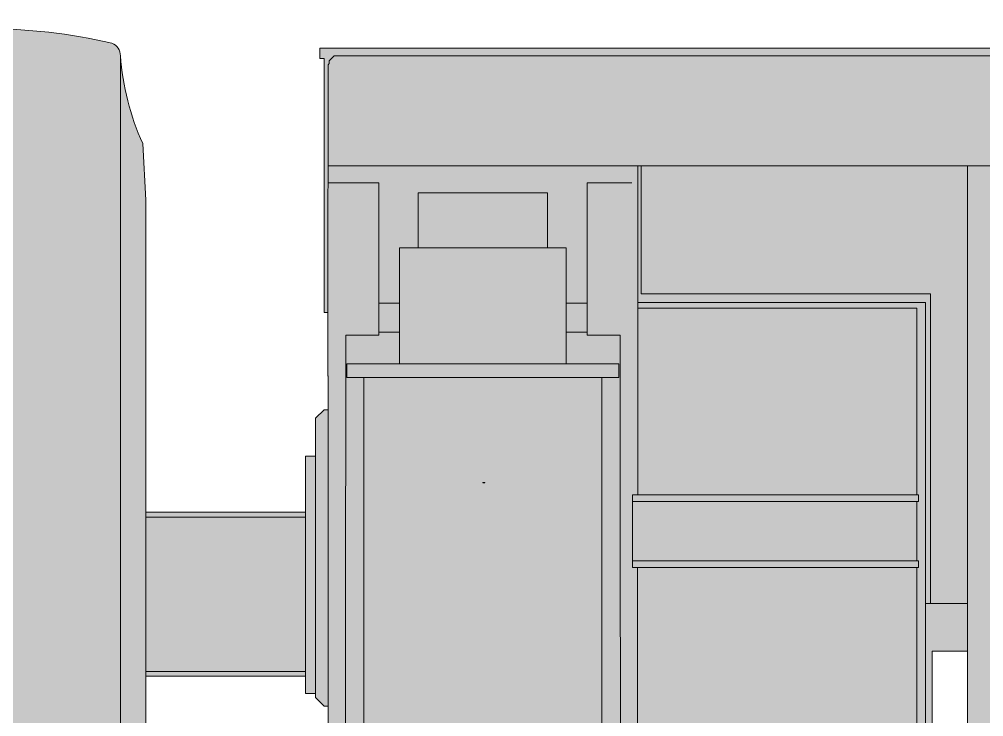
# Model space of a CAD drawing. Header units: millimetres. Extents: x -5368 to 16281, y -22441 to 15493.
# Drawn here: x -4219 to -3081, y 1219 to 2043 of the extents above; entities that cross this region are included whole.
import ezdxf
from ezdxf.enums import TextEntityAlignment as Align

# ---------------------------------------------------------------- set-up
doc = ezdxf.new("R2010")
doc.units = ezdxf.units.MM
doc.set_wipeout_variables(frame=1)
doc.layers.add('Техника. Кран GROVE GMK 5220', color=250, linetype='Continuous', lineweight=20)
doc.layers.add('Техника. Кран GROVE GMK 5220 Штрих', color=7, linetype='Continuous', true_color=0xe8e8e8)
doc.styles.add('arial', font='arial.ttf')

# ---------------------------------------------------------------- blocks, each defined once
blk = doc.blocks.new('GMK 5220-20250309.081547')
at = {"color": 0, "linetype": 'ByBlock', "lineweight": -2, "transparency": 16777216}
blk.add_lwpolyline([(-4565.001899227203, -200.5016025695522), (-35.41129775596892, -200.5008757125815), (86.9195635260603, -89.33162617230118, 0.4349877229114393), (84.60315346377865, 91.49069402250825, 2.220446049250313e-16), (-35.41139026052588, 200.5010176241713), (-2517.000848705249, 200.501346494455)], format="xyb", dxfattribs=at)
blk = doc.blocks.new('GMK 5220-20250305.205942')
at = {"color": 0, "linetype": 'ByBlock', "lineweight": -2, "transparency": 16777216}
blk.add_wipeout([(190.00000000000006, -477.32984000000033), (186.53663597799107, -544.240144664634), (186.53663597799107, -544.2401446646338), (176.54237595290692, -569.2168208915791), (168.77325958785877, -594.9726050904922), (163.28895484622353, -621.3096890273199), (160.1315819999981, -648.0258000000003), (160.13158199999822, -648.0258000000003), (160.13158199999822, -648.0258000000003), (159.3690668161807, -652.6977033451493), (157.32109408735454, -656.9654800466593), (154.15361015435906, -660.4833140117835), (150.12327486473453, -662.9661566820254), (150.12327486473424, -662.9661566820256), (75.5426660554221, -675.7278415234792), (-0.001207959975090489, -679.9999497976272), (-75.54509139455729, -675.7280080865913), (-150.12572834132118, -662.9664876844125), (-150.1257283413214, -662.9664876844125), (-150.1257283413214, -662.9664876844125), (-154.1550060775195, -660.4827971249354), (-157.3215790805657, -656.964756009906), (-159.36903509151898, -652.6972366187529), (-160.13158199999805, -648.0257999999999), (-160.13158199999805, -648.0257999999999), (-160.13158199999805, -648.0257999999999), (-163.28895484622353, -621.3096890273198), (-168.77325958785877, -594.972605090492), (-176.54237595290692, -569.2168208915787), (-186.53663597799107, -544.2401446646335), (-186.53663597799095, -544.2401446646335), (-190, -477.3298399999999), (-190, 0), (-190, 477.3298399999999), (-186.53663597799095, 544.2401446646336), (-186.53663597799095, 544.2401446646336), (-176.54237595290692, 569.2168208915789), (-168.77325958785877, 594.9726050904919), (-163.28895484622353, 621.3096890273198), (-160.13158199999805, 648.0257999999999), (-160.13158199999805, 648.0257999999999), (-160.13158199999805, 648.0257999999999), (-159.36903509151898, 652.6972366187531), (-157.3215790805657, 656.9647560099061), (-154.15500607751937, 660.4827971249356), (-150.1257283413214, 662.9664876844126), (-150.1257283413214, 662.9664876844126), (-150.1257283413214, 662.9664876844126), (-75.54509139455729, 675.7280080865912), (-0.0012079599747494285, 679.9999497976269), (75.54266605542256, 675.7278415234787), (150.12327486473475, 662.9661566820246), (150.12327486473453, 662.9661566820246), (150.12327486473453, 662.9661566820246), (154.15361015435906, 660.4833140117828), (157.32109408735454, 656.9654800466585), (159.3690668161807, 652.6977033451485), (160.13158199999822, 648.0257999999994), (160.13158199999822, 648.0257999999994), (163.28895484622353, 621.3096890273196), (168.77325958785877, 594.9726050904915), (176.54237595290692, 569.2168208915784), (186.5366359779909, 544.2401446646334), (186.53663597799107, 544.2401446646334), (190.00000000000006, 477.32983999999965), (190.00000000000006, 0)], dxfattribs=at)
at = {"layer": 'Техника. Кран GROVE GMK 5220 Штрих', "transparency": 16777216}
h = blk.add_hatch(color=256, dxfattribs=at)
h.dxf.hatch_style = 1
h.set_gradient(color1=(91, 91, 91), color2=(173, 173, 173), rotation=90.00000000000003, tint=1, name='CYLINDER')
edge = h.paths.add_edge_path()
edge.add_line((190, 0), (190, -477.3298400000003))
edge.add_line((190, -477.3298400000003), (186.536635977991, -544.240144664634))
edge.add_arc((466.2690407390546, -670.6612167212523), 306.973135198102, 155.6800887797382, 175.7713172665734)
edge.add_arc((143.5050111043861, -647.7103059673016), 16.62956392186762, 293.45207144925394, 358.91292632928736, ccw=False)
edge.add_arc((-0.001946664837440331, -9.92804943639635), 670.071900361638, 257.053490253622, 282.9466360751224, ccw=False)
edge.add_arc((-143.5010009652884, -647.709045361189), 16.6335972974356, 181.0911530862443, 246.5296851980777, ccw=False)
edge.add_arc((-466.2690407390546, -670.6612167212519), 306.9731351981019, 4.228682733426576, 24.31991122026179)
edge.add_line((-186.536635977991, -544.2401446646336), (-190, -477.3298399999999))
edge.add_line((-190, -477.3298399999999), (-190, 0))
edge.add_line((-190, 0), (-190, 477.3298399999999))
edge.add_line((-190, 477.3298399999999), (-186.536635977991, 544.2401446646336))
edge.add_arc((-466.2690407390546, 670.6612167212519), 306.973135198102, 335.6800887797382, 355.7713172665734)
edge.add_arc((-143.5010009652884, 647.709045361189), 16.63359729743558, 113.47031480192231, 178.9088469137557, ccw=False)
edge.add_arc((-0.001946664839418472, 9.928049436395895), 670.071900361638, 77.05336392487737, 102.94650974637779, ccw=False)
edge.add_arc((143.5050111043861, 647.7103059673007), 16.62956392186763, 1.087073670712698, 66.54792855074612, ccw=False)
edge.add_arc((466.2690407390546, 670.6612167212514), 306.9731351981019, 184.2286827334266, 204.3199112202618)
edge.add_line((186.536635977991, 544.2401446646331), (190, 477.3298399999994))
edge.add_line((190, 477.3298399999994), (190, 0))
at = {"color": 0, "linetype": 'ByBlock', "lineweight": -2, "transparency": 16777216}
blk.add_lwpolyline([(190, 0), (190, -477.3298400000003), (186.536635977991, -544.240144664634, 0.087889783735491), (160.1315819999982, -648.0258000000003, -0.2936563967883548), (150.1232748647344, -662.9661566820255, -0.113463341643257), (-150.1257283413215, -662.9664876844126, -0.2935505990388543), (-160.1315819999982, -648.0257999999999, 0.087889783735491), (-186.536635977991, -544.2401446646336), (-190, -477.3298399999999), (-190, 0), (-190, 477.3298399999999), (-186.536635977991, 544.2401446646336, 0.087889783735491), (-160.1315819999982, 648.0257999999999, -0.2935505990388543), (-150.1257283413215, 662.9664876844126, -0.113463341643257), (150.1232748647344, 662.9661566820246, -0.2936563967883548), (160.1315819999982, 648.0257999999994, 0.087889783735491), (186.536635977991, 544.2401446646331), (190, 477.3298399999994)], format="xyb", close=True, dxfattribs=at)
at = {"color": 0, "linetype": 'ByBlock', "lineweight": 5, "transparency": 16777216}
blk.add_lwpolyline([(-160.1315819999982, -648.0257999999999), (-160.1315819999982, 648.0257999999999)], dxfattribs=at)
blk = doc.blocks.new('GMK 5220-20250306.21014501')
at = {"color": 0, "linetype": 'ByBlock', "lineweight": -2, "transparency": 16777216}
blk.add_wipeout([(-4217.591699999999, 1744.0000000000036), (-4217.591699999999, 1750), (-1587.1079, 1750), (-1587.1079, 1764.9462999999996), (-1242.9534399999948, 1764.9462999999996), (-1233.036799999995, 1779.9999500000013), (1233.0368000000021, 1780.0000499999987), (1241.3289000000004, 1750), (1266.4083000000028, 1750), (1266.4083000000028, 1747.0000000000036), (1271.4083000000028, 1746.9487999999983), (1271.4083000000028, 1750), (3000.479750009119, 1750), (3003.382800000004, 1758.9462999999996), (3864.379200000004, 1758.9462999999996), (3864.379200000004, 1746.9463000000032), (3859.3782000000047, 1746.9459000000024), (3859.379200000004, 1446.9463000000032), (3854.879200000002, 1446.9463000000032), (3854.879200000002, 1371.9462999999996), (3854.379200000003, 1371.4462999999996), (3854.3796000000048, 1331.9464999999982), (3859.379200000004, 1331.9462999999996), (3869.379200000004, 1321.9463000000032), (3869.3807000000024, 1276.9468000000015), (3881.381500000004, 1276.9468000000015), (3881.381500000004, 1210.7962899999984), (4178.382100000003, 1210.7962899999984), (4178.382100000003, 1251.9468000000015), (4189.3806, 1251.9468000000015), (4189.3806, 951.9468000000015), (4178.382100000003, 951.9468000000015), (4178.382100000003, 1017.0957300000009), (3881.381500000004, 1017.0957300000009), (3881.381500000004, 996.9468000000015), (3869.3807000000024, 996.9468000000015), (3869.379200000004, 991.9463000000032), (3859.379200000004, 981.9463000000032), (3854.3796000000048, 981.9459999999999), (3854.379200000003, 846.9463000000032), (3974.379200000004, 846.9463000000032), (3974.379200000004, 841.9463000000032), (4010.0000000000045, 841.9463000000032), (4010.0000000000045, 721.9463000000032), (4010.0000000000045, 721.9463000000032), (4007.095585975342, 710.4657970290464), (4000.5924034356003, 700.7330965644032), (3990.859702970957, 694.2299140246614), (3979.379200000004, 691.9462999999996), (3913.6096000000007, 691.9459999999999), (3904.379200000003, 683.9462999999996), (3891.379200000004, 683.9462999999996), (3891.379200000004, 683.9462999999996), (3887.0018665119496, 684.599211159024), (3883.0056011803754, 686.5011062262747), (3879.7382984212454, 689.4864159467907), (3877.48439289814, 693.2952545283151), (3877.48439289814, 693.2952545283151), (3868.9856850274055, 697.5031897867339), (3862.2250677132115, 704.1536640662198), (3857.8781125768573, 712.5821120641413), (3856.379200000003, 721.9463000000032), (3856.379200000003, 721.9463000000032), (3856.379200000003, 768.2285000000011), (3855.3793983814294, 770.7006984713407), (3855.379200000004, 591.9462999999996), (3795.379200000004, 591.9462999999996), (3795.379200000004, 611.9463000000032), (3549.379060476769, 611.9445837159474), (3549.379200000005, 591.9462999999996), (3449.879200000005, 591.9462999999996), (3449.879200000005, 611.9463000000032), (3203.379200000005, 611.9463000000032), (3203.379200000005, 591.9462999999996), (3143.379200000003, 591.9462999999996), (3143.379200000003, 783.8269), (3141.379200000005, 787.3342000000011), (3141.379200000005, 1046.7747000000018), (3099.653500000003, 1046.7747000000018), (3099.653500000003, 556.0001000000011), (3049.653500000004, 556.0001000000011), (3049.653500000004, 560.0001000000011), (2629.2077000000036, 560.0001000000011), (2629.2077000000036, 556.0001000000011), (2579.2077000000027, 556.0001000000011), (2579.2077000000027, 910.3830000000016), (2540.6514794342884, 1054.2767000000022), (977.5743293103737, 1054.2767000000022), (755.1514100000022, 401.710414648951), (595.1514100000013, 401.710414648951), (372.72849068963114, 1054.2767000000022), (-908.743599999998, 1054.2767000000022), (-974.6283799999985, 808.3914000000004), (-974.6132599999987, 547.5790000000015), (-1324.6283999999987, 547.5790000000015), (-1324.6283999999987, 808.3915000000015), (-1390.5131000000008, 1054.2767000000022), (-2672.425090689628, 1054.2767000000022), (-2894.8480099999992, 401.710414648951), (-3054.8480099999992, 401.710414648951), (-3277.2709293103703, 1054.2767000000022), (-4409.536747277851, 1054.2767000000022), (-4523.3287, 510.0551000000014), (-4715.620499999999, 510.0551000000014), (-4715.620499999999, 465.9467000000004), (-4712.620499999999, 441.95500000000175), (-4712.620499999999, 315.9467000000004), (-4772.620499999999, 315.9467000000004), (-4772.620499999999, 331.9467000000004), (-5328.620499999999, 331.9467000000004), (-5328.620499999999, 315.9467000000004), (-5388.620499999999, 315.9467000000004), (-5388.620499999999, 441.95500000000175), (-5385.620499999999, 465.9467000000004), (-5385.620500000003, 518.262200000001), (-5424.685, 518.262200000001), (-5821.9625, 1019.0295000000042), (-5821.9625, 1019.0295000000042), (-5836.843021288586, 995.3473073275309), (-5850.765622706043, 971.0895800356593), (-5863.708077768131, 946.2950439326814), (-5875.649724727466, 921.0032818055661), (-5875.649724727466, 921.0032818055697), (-5875.649724727466, 921.0032818055697), (-5876.028809336616, 920.0215732586985), (-5876.3026219273925, 919.0054613175125), (-5876.4681298505, 917.966200070623), (-5876.523500000001, 916.9153000000006), (-5876.523500000001, 916.9153000000006), (-5876.523500000001, 904.0446000000011), (-5878.523500000001, 904.0446000000011), (-5878.523500000001, 551.9343000000008), (-5928.523500000002, 551.9343000000008), (-5928.523599999999, 906.6022000000012), (-5966.196200000002, 1054.2767000000022), (-7274.859783985789, 1054.2767000000022), (-7615.502200000003, 497.21819999999934), (-7783.9955, 498.5069000000003), (-7785.8456, 492.0974000000024), (-7841.7191, 492.0974000000024), (-7841.7191, 891.0973999999987), (-7850.628800000001, 891.0973999999987), (-7850.628800000001, 513.0973999999987), (-7846.811800000001, 513.0973999999987), (-7846.811800000001, 507.09739999999874), (-7847.559100000001, 507.09660000000076), (-7847.559100000001, 503.60039999999935), (-8439.559100000002, 503.60039999999935), (-8944.559100000002, 611.6003999999994), (-8944.559100000002, 611.6003999999994), (-8997.431430635132, 631.3742340498793), (-9051.371141094838, 648.0174156971989), (-9106.193038217982, 661.4728033037427), (-9161.708900000001, 671.6942000000017), (-9161.708900000001, 651.2803000000022), (-9161.708900000001, 651.2803000000022), (-9162.470104674889, 647.4534656763499), (-9164.637832188135, 644.2092321881355), (-9167.882065676351, 642.0415046748858), (-9171.7089, 641.2802999999985), (-9171.7089, 641.2803000000022), (-9175.208900000001, 641.2801), (-9175.208900000001, 239.78029999999853), (-9178.208900000001, 239.78029999999853), (-9178.208900000001, 641.2801), (-9181.708900000001, 641.2803000000022), (-9181.708900000001, 641.2803000000022), (-9185.53573432365, 642.0415046748858), (-9188.779967811868, 644.2092321881355), (-9190.947695325114, 647.4534656763499), (-9191.708900000001, 651.2803000000022), (-9191.708900000001, 651.2803000000022), (-9191.707900000001, 674.2213000000011), (-9236.001900000003, 677.3186999999998), (-9236.001900000003, 677.3186999999998), (-9238.721314987375, 678.001403165541), (-9241.038143846705, 679.5805185895551), (-9242.667802571395, 681.8620781278587), (-9243.410114610906, 684.5658300250907), (-9243.410114610906, 684.5658300250907), (-9245.45305918128, 711.8064527565657), (-9245.45305918128, 711.8064527565657), (-9247.633506675164, 712.453023800881), (-9249.419287611927, 713.8613532491327), (-9250.556283889902, 715.8310346580947), (-9250.882700000002, 718.0817807370659), (-9250.882700000002, 718.0817807370659), (-9250.882700000002, 718.0817807370659), (-9251.034736249847, 719.2473586624765), (-9251.615301075692, 720.2694307756174), (-9252.538579713793, 720.9969219974955), (-9253.668100000003, 721.3222999999998), (-9261.030200000001, 721.9664000000012), (-9261.030200000001, 721.9664000000012), (-9263.089737547667, 722.5277555561333), (-9264.822382786737, 723.7746538864667), (-9266.00880765853, 725.5492555302844), (-9266.49882777561, 727.6269213492997), (-9266.49882777561, 727.6269213492997), (-9267.053265088784, 739.8525958592036), (-9294.620800000004, 743.9370000000017), (-9330.000011344637, 743.9370000000017), (-9330.000011344637, 743.9370000000017), (-9331.913748383753, 744.317739577793), (-9333.536032885106, 745.4019651436429), (-9334.61980055086, 747.0245555810761), (-9335, 748.9383999999991), (-9335, 748.9383999999991), (-9335, 763.9357999999993), (-9335, 763.9357999999993), (-9334.619742067285, 765.8495856343252), (-9333.535958165634, 767.4721095953319), (-9331.913694328265, 768.5562828248039), (-9330, 768.9370000000017), (-9330, 768.9370000000017), (-9283.2627, 768.9370000000017), (-9303.143000000004, 782.1730000000025), (-9303.143000000004, 782.1730000000025), (-9310.453089746676, 788.8603426775335), (-9315.463055861099, 797.4077518594677), (-9317.72627856431, 807.053257921194), (-9317.041000000001, 816.9370000000017), (-9317.041000000001, 816.9370000000017), (-9330, 816.9370000000017), (-9330, 816.9370000000017), (-9331.91332477416, 817.3175640727386), (-9333.535392484093, 818.4013246778813), (-9334.619282856376, 820.0233056783072), (-9334.999999999998, 821.9366000000009), (-9334.999999999998, 821.9366000000009), (-9334.999999999998, 836.9373999999989), (-9334.999999999998, 836.9373999999989), (-9334.619282856376, 838.8506943216926), (-9333.535392484093, 840.4726753221184), (-9331.91332477416, 841.5564359272612), (-9330, 841.9370000000017), (-9330, 841.9370000000017), (-9294.620800000004, 841.9370000000017), (-9294.620800000004, 841.9370000000017), (-9292.15436401002, 842.4911321190448), (-9289.659943722669, 842.9012983391403), (-9287.145935090915, 843.1661180844749), (-9284.620800000004, 843.2847000000002), (-9284.620800000004, 843.2847000000002), (-9245.320900000002, 843.2847000000002), (-9243.256528086324, 869.2087353526367), (-9243.256528086324, 869.2087353526367), (-9242.048677549286, 873.4490346949133), (-9239.390920540147, 876.9668989777238), (-9235.642036563182, 879.2874399403408), (-9231.308100000002, 880.0973999999987), (-9231.308100000002, 880.0973999999987), (-9050.532900000002, 880.0973999999987), (-9050.532900000002, 934.9463000000032), (-7990.532900000001, 934.9463000000032), (-7940.203500000002, 934.9463000000032), (-7940.203500000002, 934.9463000000032), (-7927.863049564542, 937.005894550919), (-7916.8602917005155, 942.961393358728), (-7908.387910324588, 952.1672284911365), (-7903.3643, 963.6255000000019), (-7903.3643, 963.6255000000019), (-7700.6216, 1764.9529000000002), (-7653.374725933218, 1764.9529000000002), (-7651.164200000002, 1751.454700000002), (-7650.277100000003, 1747.4020000000019), (-7446.484000000003, 1747.4020000000019), (-7447.366181036168, 1743.992388326158), (-5186.091699999999, 1744.0000000000036)], dxfattribs=at)
at = {"layer": 'Техника. Кран GROVE GMK 5220 Штрих', "true_color": 0xadadad, "transparency": 16777216}
h = blk.add_hatch(color=253, dxfattribs=at)
h.dxf.hatch_style = 1
edge = h.paths.add_edge_path()
edge.add_line((-5186.091700000001, 1744), (-4217.591700000001, 1744))
edge.add_line((-4217.591700000001, 1744), (-4217.591700000001, 1750))
edge.add_line((-4217.591700000001, 1750), (-1587.107900000003, 1750))
edge.add_line((-1587.107900000003, 1750), (-1587.107900000003, 1764.9463))
edge.add_line((-1587.107900000003, 1764.9463), (-1242.953439999997, 1764.9463))
edge.add_line((-1242.953439999997, 1764.9463), (-1233.036799999998, 1779.99995))
edge.add_line((-1233.036799999998, 1779.99995), (1233.036799999998, 1780.00005))
edge.add_line((1233.036799999998, 1780.00005), (1241.328899999997, 1750))
edge.add_line((1241.328899999997, 1750), (1266.408299999999, 1750))
edge.add_line((1266.408299999999, 1750), (1266.408299999999, 1747))
edge.add_line((1266.408299999999, 1747), (1271.408299999999, 1746.9488))
edge.add_line((1271.408299999999, 1746.9488), (1271.408299999999, 1750))
edge.add_line((1271.408299999999, 1750), (3000.479750009115, 1750))
edge.add_line((3000.479750009115, 1750), (3003.382799999999, 1758.9463))
edge.add_line((3003.382799999999, 1758.9463), (3864.379199999999, 1758.9463))
edge.add_line((3864.379199999999, 1758.9463), (3864.379199999999, 1746.9463))
edge.add_line((3864.379199999999, 1746.9463), (3859.378199999999, 1746.9459))
edge.add_line((3859.378199999999, 1746.9459), (3859.379199999999, 1446.9463))
edge.add_line((3859.379199999999, 1446.9463), (3854.879199999999, 1446.9463))
edge.add_line((3854.879199999999, 1446.9463), (3854.879199999999, 1371.9463))
edge.add_line((3854.879199999999, 1371.9463), (3854.379199999999, 1371.4463))
edge.add_line((3854.379199999999, 1371.4463), (3854.3796, 1331.9465))
edge.add_line((3854.3796, 1331.9465), (3859.379199999999, 1331.9463))
edge.add_line((3859.379199999999, 1331.9463), (3869.379199999999, 1321.9463))
edge.add_line((3869.379199999999, 1321.9463), (3869.380699999998, 1276.9468))
edge.add_line((3869.380699999998, 1276.9468), (3881.3815, 1276.9468))
edge.add_line((3881.3815, 1276.9468), (3881.3815, 1210.79629))
edge.add_line((3881.3815, 1210.79629), (4178.382099999999, 1210.79629))
edge.add_line((4178.382099999999, 1210.79629), (4178.382099999999, 1251.9468))
edge.add_line((4178.382099999999, 1251.9468), (4189.380599999997, 1251.9468))
edge.add_line((4189.380599999997, 1251.9468), (4189.380599999997, 951.9468000000002))
edge.add_line((4189.380599999997, 951.9468000000002), (4178.382099999999, 951.9468000000002))
edge.add_line((4178.382099999999, 951.9468000000002), (4178.382099999999, 1017.09573))
edge.add_line((4178.382099999999, 1017.09573), (3881.3815, 1017.09573))
edge.add_line((3881.3815, 1017.09573), (3881.3815, 996.9468000000002))
edge.add_line((3881.3815, 996.9468000000002), (3869.380699999998, 996.9468000000002))
edge.add_line((3869.380699999998, 996.9468000000002), (3869.379199999999, 991.9463000000001))
edge.add_line((3869.379199999999, 991.9463000000001), (3859.379199999999, 981.9463000000001))
edge.add_line((3859.379199999999, 981.9463000000001), (3854.3796, 981.9460000000004))
edge.add_line((3854.3796, 981.9460000000004), (3854.379199999999, 846.9463000000001))
edge.add_line((3854.379199999999, 846.9463000000001), (3974.379199999999, 846.9463000000001))
edge.add_line((3974.379199999999, 846.9463000000001), (3974.379199999999, 841.9463000000001))
edge.add_line((3974.379199999999, 841.9463000000001), (4010, 841.9463000000001))
edge.add_line((4010, 841.9463000000001), (4010, 721.9463000000001))
edge.add_arc((3978.9291001754, 723.0329371009709), 31.08989540187558, 270.8295210043358, 357.99702115303046, ccw=False)
edge.add_line((3979.379199999999, 691.9463000000001), (3913.609599999996, 691.9460000000004))
edge.add_line((3913.609599999996, 691.9460000000004), (3904.379199999999, 683.9463000000001))
edge.add_line((3904.379199999999, 683.9463000000001), (3891.379199999999, 683.9463000000001))
edge.add_arc((3891.379198808207, 698.9462971227596), 14.99999712275956, 202.1316641117133, 270.00000455231384, ccw=False)
edge.add_arc((3886.379200000003, 721.9463000000023), 30.00000000000392, 180.0000000000043, 252.7528800000283, ccw=False)
edge.add_line((3856.379199999999, 721.9463000000001), (3856.379199999999, 768.2285000000002))
edge.add_line((3856.379199999999, 768.2285000000002), (3855.379398381425, 770.7006984713389))
edge.add_line((3855.379398381425, 770.7006984713389), (3855.379199999999, 591.9463000000001))
edge.add_line((3855.379199999999, 591.9463000000001), (3795.379199999999, 591.9463000000001))
edge.add_line((3795.379199999999, 591.9463000000001), (3795.379199999999, 611.9463000000001))
edge.add_line((3795.379199999999, 611.9463000000001), (3549.379060476764, 611.9445837159465))
edge.add_line((3549.379060476764, 611.9445837159465), (3549.379199999999, 591.9463000000001))
edge.add_line((3549.379199999999, 591.9463000000001), (3449.879199999999, 591.9463000000001))
edge.add_line((3449.879199999999, 591.9463000000001), (3449.879199999999, 611.9463000000001))
edge.add_line((3449.879199999999, 611.9463000000001), (3203.379199999999, 611.9463000000001))
edge.add_line((3203.379199999999, 611.9463000000001), (3203.379199999999, 591.9463000000001))
edge.add_line((3203.379199999999, 591.9463000000001), (3143.379199999999, 591.9463000000001))
edge.add_line((3143.379199999999, 591.9463000000001), (3143.379199999999, 783.8269))
edge.add_line((3143.379199999999, 783.8269), (3141.379199999999, 787.3342000000002))
edge.add_line((3141.379199999999, 787.3342000000002), (3141.379199999999, 1046.7747))
edge.add_line((3141.379199999999, 1046.7747), (3099.6535, 1046.7747))
edge.add_line((3099.6535, 1046.7747), (3099.6535, 556.0001000000002))
edge.add_line((3099.6535, 556.0001000000002), (3049.6535, 556.0001000000002))
edge.add_line((3049.6535, 556.0001000000002), (3049.6535, 560.0001000000002))
edge.add_line((3049.6535, 560.0001000000002), (2629.207699999999, 560.0001000000002))
edge.add_line((2629.207699999999, 560.0001000000002), (2629.207699999999, 556.0001000000002))
edge.add_line((2629.207699999999, 556.0001000000002), (2579.207699999999, 556.0001000000002))
edge.add_line((2579.207699999999, 556.0001000000002), (2579.207699999999, 910.3829999999998))
edge.add_line((2579.207699999999, 910.3829999999998), (2540.651479434284, 1054.2767))
edge.add_line((2540.651479434284, 1054.2767), (977.5743293103696, 1054.2767))
edge.add_line((977.5743293103696, 1054.2767), (755.1514099999986, 401.7104146489519))
edge.add_line((755.1514099999986, 401.7104146489519), (595.1514099999986, 401.7104146489519))
edge.add_line((595.1514099999986, 401.7104146489519), (372.7284906896275, 1054.2767))
edge.add_line((372.7284906896275, 1054.2767), (-908.7436000000016, 1054.2767))
edge.add_line((-908.7436000000016, 1054.2767), (-974.6283800000019, 808.3914))
edge.add_line((-974.6283800000019, 808.3914), (-974.6132600000019, 547.5790000000002))
edge.add_line((-974.6132600000019, 547.5790000000002), (-1324.628400000001, 547.5790000000002))
edge.add_line((-1324.628400000001, 547.5790000000002), (-1324.628400000001, 808.3915000000002))
edge.add_line((-1324.628400000001, 808.3915000000002), (-1390.513100000004, 1054.2767))
edge.add_line((-1390.513100000004, 1054.2767), (-2672.42509068963, 1054.2767))
edge.add_line((-2672.42509068963, 1054.2767), (-2894.848010000002, 401.7104146489519))
edge.add_line((-2894.848010000002, 401.7104146489519), (-3054.848010000002, 401.7104146489519))
edge.add_line((-3054.848010000002, 401.7104146489519), (-3277.270929310373, 1054.2767))
edge.add_line((-3277.270929310373, 1054.2767), (-4409.536747277853, 1054.2767))
edge.add_line((-4409.536747277853, 1054.2767), (-4523.328700000002, 510.0551))
edge.add_line((-4523.328700000002, 510.0551), (-4715.620500000001, 510.0551))
edge.add_line((-4715.620500000001, 510.0551), (-4715.620500000001, 465.9467))
edge.add_line((-4715.620500000001, 465.9467), (-4712.620500000001, 441.9549999999999))
edge.add_line((-4712.620500000001, 441.9549999999999), (-4712.620500000001, 315.9467))
edge.add_line((-4712.620500000001, 315.9467), (-4772.620500000001, 315.9467))
edge.add_line((-4772.620500000001, 315.9467), (-4772.620500000001, 331.9467))
edge.add_line((-4772.620500000001, 331.9467), (-5328.620500000001, 331.9467))
edge.add_line((-5328.620500000001, 331.9467), (-5328.620500000001, 315.9467))
edge.add_line((-5328.620500000001, 315.9467), (-5388.620500000001, 315.9467))
edge.add_line((-5388.620500000001, 315.9467), (-5388.620500000001, 441.9549999999999))
edge.add_line((-5388.620500000001, 441.9549999999999), (-5385.620500000001, 465.9467))
edge.add_line((-5385.620500000001, 465.9467), (-5385.620500000005, 518.2622000000001))
edge.add_line((-5385.620500000005, 518.2622000000001), (-5424.685000000001, 518.2622000000001))
edge.add_line((-5424.685000000001, 518.2622000000001), (-5821.962500000001, 1019.0295))
edge.add_arc((-5236.804958094126, 634.8341905901069), 700.0109889293809, 146.7124063733149, 155.8701125944733)
edge.add_arc((-5866.523983262781, 916.9153510698151), 9.999516737352161, 155.8697195712573, 180.0002926226271)
edge.add_line((-5876.523500000003, 916.9153000000001), (-5876.523500000003, 904.0446000000002))
edge.add_line((-5876.523500000003, 904.0446000000002), (-5878.523500000003, 904.0446000000002))
edge.add_line((-5878.523500000003, 904.0446000000002), (-5878.523500000003, 551.9343000000003))
edge.add_line((-5878.523500000003, 551.9343000000003), (-5928.523500000003, 551.9343000000003))
edge.add_line((-5928.523500000003, 551.9343000000003), (-5928.5236, 906.6022000000003))
edge.add_line((-5928.5236, 906.6022000000003), (-5966.196200000002, 1054.2767))
edge.add_line((-5966.196200000002, 1054.2767), (-7274.85978398579, 1054.2767))
edge.add_line((-7274.85978398579, 1054.2767), (-7615.502200000003, 497.2182000000003))
edge.add_line((-7615.502200000003, 497.2182000000003), (-7783.995500000001, 498.5069000000003))
edge.add_line((-7783.995500000001, 498.5069000000003), (-7785.845600000001, 492.0974000000001))
edge.add_line((-7785.845600000001, 492.0974000000001), (-7841.719100000002, 492.0974000000001))
edge.add_line((-7841.719100000002, 492.0974000000001), (-7841.719100000002, 891.0974000000001))
edge.add_line((-7841.719100000002, 891.0974000000001), (-7850.628800000002, 891.0974000000001))
edge.add_line((-7850.628800000002, 891.0974000000001), (-7850.628800000002, 513.0974000000001))
edge.add_line((-7850.628800000002, 513.0974000000001), (-7846.811800000003, 513.0974000000001))
edge.add_line((-7846.811800000003, 513.0974000000001), (-7846.811800000003, 507.0974000000001))
edge.add_line((-7846.811800000003, 507.0974000000001), (-7847.559100000002, 507.0966000000003))
edge.add_line((-7847.559100000002, 507.0966000000003), (-7847.559100000002, 503.6004000000003))
edge.add_line((-7847.559100000002, 503.6004000000003), (-8439.559100000002, 503.6004000000003))
edge.add_line((-8439.559100000002, 503.6004000000003), (-8944.559100000002, 611.6004000000003))
edge.add_arc((-9308.318497595277, -280.4655072432474), 963.3807566090346, 67.81574613370478, 81.2465788092966)
edge.add_line((-9161.708900000001, 671.6942000000004), (-9161.708900000001, 651.2803000000004))
edge.add_arc((-9171.7089, 651.2802999999979), 9.999999999998181, -90.0000000000104, 1.432454155292362e-11, ccw=False)
edge.add_line((-9171.708900000001, 641.2803000000004), (-9175.208900000001, 641.2801))
edge.add_line((-9175.208900000001, 641.2801), (-9175.208900000001, 239.7803000000004))
edge.add_line((-9175.208900000001, 239.7803000000004), (-9178.208900000001, 239.7803000000004))
edge.add_line((-9178.208900000001, 239.7803000000004), (-9178.208900000001, 641.2801))
edge.add_line((-9178.208900000001, 641.2801), (-9181.708900000001, 641.2803000000004))
edge.add_arc((-9181.708900000003, 651.2802999999979), 9.999999999997499, 179.9999999999857, 270.00000000001046, ccw=False)
edge.add_line((-9191.708900000001, 651.2803000000004), (-9191.707900000001, 674.2213000000002))
edge.add_line((-9191.707900000001, 674.2213000000002), (-9236.001900000003, 677.3187000000003))
edge.add_arc((-9235.443818226497, 685.2991913130047), 7.999981053906278, 185.2597100123795, 265.9997752452111, ccw=False)
edge.add_line((-9243.410114610906, 684.565830025088), (-9245.45305918128, 711.8064527565625))
edge.add_arc((-9244.860040285179, 717.8061789960723), 6.028962295469659, 177.3799269920821, 264.355163131372, ccw=False)
edge.add_arc((-9253.933871634224, 718.2764951039816), 3.057378292944564, 356.3485490427336, 445.01310115826)
edge.add_line((-9253.668100000003, 721.3223000000003), (-9261.030200000001, 721.9664000000002))
edge.add_arc((-9260.507357501934, 727.9433983657768), 5.999822809240348, 183.0236253683157, 265.0007334788719, ccw=False)
edge.add_line((-9266.49882777561, 727.6269213492992), (-9267.053265088784, 739.8525958592022))
edge.add_line((-9267.053265088784, 739.8525958592022), (-9294.620800000004, 743.9370000000004))
edge.add_line((-9294.620800000004, 743.9370000000004), (-9330.000011344637, 743.9370000000004))
edge.add_arc((-9329.999999861451, 748.9370003344419), 5.000000334454738, 179.9839610150216, 269.9998684123957, ccw=False)
edge.add_line((-9335, 748.9384), (-9335, 763.9358000000002))
edge.add_arc((-9329.999999898217, 763.9369997542757), 5.000000245724398, 90.00000116635141, 180.013748170744, ccw=False)
edge.add_line((-9330, 768.9370000000004), (-9283.2627, 768.9370000000004))
edge.add_line((-9283.2627, 768.9370000000004), (-9303.143000000004, 782.1729999999998))
edge.add_arc((-9284.651407870202, 809.7256751070042), 33.18265940287311, 167.4482050247574, 236.13301606289218, ccw=False)
edge.add_line((-9317.041000000001, 816.9370000000004), (-9330, 816.9370000000004))
edge.add_arc((-9329.999999988684, 821.9370000273191), 5.00000002731872, 180.0045839753944, 269.9999998703289, ccw=False)
edge.add_line((-9335, 821.9366), (-9335, 836.9374000000003))
edge.add_arc((-9329.999999988684, 836.9369999726823), 5.000000027318118, 90.00000012967098, 179.9954160246186, ccw=False)
edge.add_line((-9330, 841.9370000000004), (-9294.620800000004, 841.9370000000004))
edge.add_arc((-9283.840287051074, 799.7191608337833), 43.57253037530192, 91.02639184311818, 104.32461859087721, ccw=False)
edge.add_line((-9284.620800000004, 843.2847000000002), (-9245.320900000002, 843.2847000000002))
edge.add_line((-9245.320900000002, 843.2847000000002), (-9243.256528086324, 869.2087353526367))
edge.add_arc((-9231.308100000004, 868.0974000000015), 11.9999999999989, 89.99999999999142, 174.6861500000016, ccw=False)
edge.add_line((-9231.308100000002, 880.0974000000001), (-9050.532900000002, 880.0974000000006))
edge.add_line((-9050.532900000002, 880.0974000000006), (-9050.532900000002, 934.9463000000001))
edge.add_line((-9050.532900000002, 934.9463000000001), (-7990.532900000002, 934.9463000000001))
edge.add_line((-7990.532900000002, 934.9463000000001), (-7940.203500000003, 934.9463000000001))
edge.add_arc((-7940.203542510169, 972.9464238068219), 38.00012380684566, 270.0000640959256, 345.8012243716491)
edge.add_line((-7903.364300000001, 963.6255000000001), (-7700.621600000002, 1764.9529))
edge.add_line((-7700.621600000002, 1764.9529), (-7653.374725933219, 1764.9529))
edge.add_line((-7653.374725933219, 1764.9529), (-7651.164200000003, 1751.4547))
edge.add_line((-7651.164200000003, 1751.4547), (-7650.277100000003, 1747.402))
edge.add_line((-7650.277100000003, 1747.402), (-7446.484000000004, 1747.402))
edge.add_line((-7446.484000000004, 1747.402), (-7447.36618103617, 1743.992388326156))
edge.add_line((-7447.36618103617, 1743.992388326156), (-5186.091700000001, 1744))
h.paths.add_polyline_path([(-6044.177644789524, 1359.9594), (-7546.728411099612, 1359.9594), (-7477.894774128388, 1626), (-6112.046157991845, 1626)], flags=16)
h.paths.add_polyline_path([(-5966.196199942307, 1054.276699773841), (-5966.196200000002, 1054.2767), (-7274.85978398579, 1054.2767), (-7615.502200000003, 497.2182000000003), (-7783.995500000001, 498.5069000000003), (-7645.270200000003, 979.0974000000006), (-7546.728411099612, 1359.9594), (-6044.177644789524, 1359.959400000001)], flags=17)
h.paths.add_polyline_path([(-4572.532400000004, 1620), (-4572.532400000004, 1359.7667), (-1472.368900000001, 1359.7667), (-1542.098275813609, 1620)], flags=16)
h.paths.add_polyline_path([(-757.1584848520906, 1620), (-826.7866697501038, 1360.14409993304), (2458.7336, 1360.1441), (2389.066799999997, 1620.0001)], flags=16)
h.paths.add_polyline_path([(-908.7436000000016, 1054.2767), (372.7284906896275, 1054.2767), (595.1514099999986, 401.7104146489519), (755.1514099999986, 401.7104146489519), (977.5743293103696, 1054.2767), (2540.651479434284, 1054.2767), (2458.697398373534, 1360.134399832139), (-826.7866697501038, 1360.144099933041)], flags=17)
h.paths.add_polyline_path([(-1390.513100000004, 1054.2767), (-1472.368936380816, 1359.766690251785), (-4572.532400000004, 1359.7667), (-4572.532400000004, 881.1766000000007), (-4713.120500000001, 881.1769000000004), (-4713.120500000001, 828.0408000000007), (-4715.620500000001, 819.9467000000004), (-4715.620500000001, 510.0550999999996), (-4523.328700000002, 510.0550999999996), (-4409.536747277853, 1054.2767), (-3277.270929310373, 1054.2767), (-3054.848010000002, 401.7104146489519), (-2894.848010000002, 401.7104146489519), (-2672.42509068963, 1054.2767), (-1390.513100000004, 1054.2767), (-1390.513099723871, 1054.276698969458)], flags=17)
at = {"color": 0, "linetype": 'ByBlock', "lineweight": -2, "transparency": 16777216}
for p, q in [((3495.879199999999, 1599.9463), (3548.879199999999, 1599.9463)), ((3548.879199999999, 1599.9463), (3548.879199999999, 1419.9463)), ((3548.879199999999, 1419.9463), (3509.879199999999, 1419.9462))]:
    blk.add_line(p, q, dxfattribs=at)
for points in [[(3003.382799999999, 1758.9463), (3864.379199999999, 1758.9463), (3864.379199999999, 1746.9463), (3859.378199999999, 1746.9459), (3859.379199999999, 1446.9463), (3854.879199999999, 1446.9463), (3854.879199999999, 1371.9463), (3854.379199999999, 1371.4463), (3854.3796, 1331.9465), (3859.379199999999, 1331.9463), (3869.379199999999, 1321.9463), (3869.380699999998, 1276.9468), (3881.3815, 1276.9468), (3881.3815, 1210.79629), (4178.382099999999, 1210.79629), (4178.382099999999, 1251.9468), (4189.380599999997, 1251.9468), (4189.380599999997, 951.9468000000002)], [(4178.382099999999, 951.9468000000002), (4178.382099999999, 1017.09573), (3881.3815, 1017.09573), (3881.3815, 996.9468000000002), (3869.380699999998, 996.9468000000002), (3869.379199999999, 991.9463000000001), (3859.379199999999, 981.9463000000001), (3854.3796, 981.9460000000004), (3854.379199999999, 846.9463000000001)], [(3141.379199999999, 787.3342000000002), (3141.379199999999, 1046.7747), (3099.6535, 1046.7747), (3099.6535, 556.0001000000002)], [(-5887.591700000001, 1744), (-5887.591700000001, 1620), (3854.379199999999, 1620)], [(3000.479750009115, 1750), (3847.408299999999, 1750), (3853.408299999999, 1744), (3853.408299999999, 1740.716609469259), (3854.379199999999, 1739.4463), (3854.379199999999, 1593.4463), (3854.879199999999, 1592.9463), (3854.879199999999, 1446.9463)], [(3099.6535, 1620), (3099.6535, 1046.7747)], [(3485.103499999997, 1620), (3485.103499999997, 1468.9855), (3143.379199999999, 1468.9855), (3143.379199999999, 1103.0454)], [(3488.879199999999, 1451.9463), (3488.879199999999, 1620)], [(3833.879199999999, 1419.9462), (3794.879199999999, 1419.9463), (3794.879199999999, 1599.9463), (3854.379199999999, 1599.9463)], [(3203.3799, 721.9476), (3149.379199999999, 721.9463000000001), (3149.3802, 1458.5596), (3488.879199999999, 1458.5602)], [(3548.879199999999, 1457.9463), (3794.879199999999, 1457.9463)], [(3159.3799, 1231.546), (3159.379199999999, 1451.9463), (3488.879199999999, 1451.9463), (3488.879199999999, 1231.5469)], [(3488.879199999999, 1451.9463), (3488.879199999999, 1231.5469)], [(3794.879199999999, 1423.4669), (3548.879199999999, 1423.4669)], [(3509.879199999999, 1419.9462), (3509.379199999999, 706.9463000000001), (3516.879199999999, 706.9463000000001), (3516.879199999999, 691.9463000000001), (3549.378502322372, 691.9465267398487), (3549.379060476764, 611.9445837159465)], [(3833.879199999999, 1419.9462), (3834.379199999999, 706.9463000000001), (3826.879199999999, 706.9463000000001), (3826.879199999999, 691.9463000000001), (3794.379897677627, 691.9465267398487), (3794.379339523235, 611.9445837159465)], [(3854.3796, 981.9460000000004), (3854.3796, 1331.9465)], [(3869.380699999998, 1276.9468), (3869.380699999998, 996.9468000000002)], [(3495.379199999999, 1153.5469), (3495.379199999999, 1231.5469), (3157.379199999999, 1231.5469), (3157.379199999999, 1223.5469), (3159.3799, 1223.5458), (3159.3799, 1153.5457)], [(3159.3799, 1223.5458), (3495.379199999999, 1223.5469)], [(3881.3815, 1017.09573), (3881.3815, 1210.79629)], [(4178.382099999999, 1210.79629), (4178.382099999999, 1017.09573)], [(3881.3815, 1205.19631), (4178.382099999999, 1205.19631)], [(3159.3799, 1145.5481), (3157.379199999999, 1145.5469), (3157.379199999999, 1153.5469), (3495.379199999999, 1153.5469), (3495.379199999999, 1145.5469), (3489.379199999999, 1145.5469)], [(3159.379199999999, 721.9463000000001), (3159.3799, 1145.5481), (3489.379199999999, 1145.5469), (3489.379199999999, 591.9463000000001)], [(3099.6535, 1103.0454), (3149.379199999999, 1103.0454)], [(4178.382099999999, 1022.69631), (3881.382099999999, 1022.69631)]]:
    blk.add_lwpolyline(points, dxfattribs=at)
blk.add_blockref('GMK 5220-20250305.205942', (4260, 1102), dxfattribs=at)
blk = doc.blocks.new('GMK 5220-20250309.12262')
at = {"color": 0, "linetype": 'ByBlock', "lineweight": -2, "transparency": 16777216}
blk.add_wipeout([(-76.49999999999994, 892), (-98.49999999999989, 892), (-98.49999999999989, 755), (-160.49999999999994, 755), (-160.49999999999994, 739), (-140.5, 739), (-140.50218691437482, 106.84223618317895), (-160.50218691437476, 106.84223618317895), (-160.50218691437476, 90.84223618317901), (160.4978130856253, 90.84223618317901), (160.4978130856253, 106.84223618317895), (140.49781308562535, 106.84223618317895), (140.50000000000006, 739), (160.5000000000001, 739), (160.5000000000001, 755), (98.50000000000006, 755), (98.50000000000006, 892), (76.50000000000009, 892), (76.50000000000009, 957), (-76.49999999999994, 957)], dxfattribs=at)
at = {"layer": 'Техника. Кран GROVE GMK 5220 Штрих', "true_color": 0xadadad, "transparency": 16777216}
h = blk.add_hatch(color=253, dxfattribs=at)
h.dxf.hatch_style = 1
h.paths.add_polyline_path([(-76.5, 957), (-76.5, 892), (-98.5, 892), (-98.5, 755), (-160.5, 755), (-160.5, 739), (-140.5, 739), (-140.5021869143748, 106.842236183179), (-160.5021869143748, 106.842236183179), (-160.5021869143748, 90.84223618317901), (160.4978130856252, 90.84223618317901), (160.4978130856252, 106.842236183179), (140.4978130856252, 106.842236183179), (140.5, 739), (160.5, 739), (160.5, 755), (98.5, 755), (98.5, 892), (76.5, 892), (76.5, 957)])
at = {"color": 0, "linetype": 'ByBlock', "lineweight": -2, "transparency": 16777216}
blk.add_lwpolyline([(-76.5, 957), (-76.5, 892), (-98.5, 892), (-98.5, 755), (-160.5, 755), (-160.5, 739), (-140.5, 739), (-140.5021869143748, 106.842236183179), (-160.5021869143748, 106.842236183179), (-160.5021869143748, 90.84223618317901), (160.4978130856252, 90.84223618317901), (160.4978130856252, 106.842236183179), (140.4978130856252, 106.842236183179), (140.5, 739), (160.5, 739), (160.5, 755), (98.5, 755), (98.5, 892), (76.5, 892), (76.5, 957)], close=True, dxfattribs=at)
for points in [[(-76.5, 892), (76.5, 892)], [(98.5, 755), (-98.5, 755)], [(-140.5, 739), (140.5, 739)], [(-140.5021869143748, 106.842236183179), (140.4978130856252, 106.842236183179)]]:
    blk.add_lwpolyline(points, dxfattribs=at)
blk = doc.blocks.new('GMK 5220-20250309.160307')
at = {"color": 0, "linetype": 'ByBlock', "lineweight": -2, "transparency": 16777216}
blk.add_wipeout([(-2499.9989065428163, -664.157763816821), (0.0021869143679396075, -664.157763816821), (-6.59383658785373e-12, 0), (-2500.001093457191, 0)], dxfattribs=at)
at = {"layer": 'Техника. Кран GROVE GMK 5220 Штрих', "true_color": 0xadadad, "transparency": 16777216}
h = blk.add_hatch(color=253, dxfattribs=at)
h.dxf.hatch_style = 1
h.paths.add_polyline_path([(-2500.001093457191, 0), (-2499.998906542809, -664.157763816821), (0.002186914382036775, -664.157763816821), (0, 0)])
at = {"color": 0, "linetype": 'ByBlock', "lineweight": -2, "transparency": 16777216}
blk.add_lwpolyline([(-2500.001093457191, 0), (-2499.998906542809, -664.157763816821), (0.002186914382036775, -664.157763816821), (0, 0)], close=True, dxfattribs=at)
for points in [[(-2500.001093457191, -16), (0, -16)], [(-2499.998906542809, -648.157763816821), (0.002186914382036775, -648.157763816821)]]:
    blk.add_lwpolyline(points, dxfattribs=at)
blk = doc.blocks.new('GMK 5220-20250309.160316')
at = {"color": 0, "linetype": 'ByBlock', "lineweight": -2, "transparency": 16777216}
blk.add_wipeout([(-2500, -509.00000000000045), (-7.958078640513122e-12, -509.00000000000045), (-7.958078640513122e-12, 0), (-2500, 0)], dxfattribs=at)
at = {"layer": 'Техника. Кран GROVE GMK 5220 Штрих', "true_color": 0xadadad, "transparency": 16777216}
h = blk.add_hatch(color=253, dxfattribs=at)
h.dxf.hatch_style = 1
h.paths.add_polyline_path([(-2500, 0), (-2500, -509.0000000000005), (0, -509.0000000000005), (0, 0)])
at = {"color": 0, "linetype": 'ByBlock', "lineweight": -2, "transparency": 16777216}
blk.add_lwpolyline([(-2500, 0), (-2500, -509.0000000000005), (0, -509.0000000000005), (0, 0)], close=True, dxfattribs=at)
for points in [[(-2500, -16), (0, -16)], [(-2500, -493.0000000000005), (0, -493.0000000000005)]]:
    blk.add_lwpolyline(points, dxfattribs=at)
blk = doc.blocks.new('GMK 5220-20250309.122723')
at = {"color": 0, "linetype": 'ByBlock', "lineweight": -2, "transparency": 16777216}
blk.add_wipeout([(77, 675), (87.5, 675), (87.5, 554.0000000000001), (137, 554.0000000000001), (137, 537.9999999999999), (104.99999999999997, 537.9999999999999), (104.99999999999997, 59), (132, 59), (132, 44.99999999999994), (104.99999999999997, 44.99999999999994), (104.99999999999997, 18), (91.5, 18), (91.5, 0), (-91.5, 0), (-91.5, 18), (-105.00000000000006, 18), (-105.00000000000006, 44.99999999999994), (-132.00000000000006, 44.99999999999994), (-132.00000000000006, 59), (-105.00000000000006, 59), (-105.00000000000006, 537.9999999999999), (-137, 537.9999999999999), (-137, 554.0000000000001), (-87.5, 554.0000000000001), (-87.5, 675), (-77, 675), (-77, 740), (77, 740)], dxfattribs=at)
at = {"layer": 'Техника. Кран GROVE GMK 5220 Штрих', "true_color": 0xadadad, "transparency": 16777216}
h = blk.add_hatch(color=253, dxfattribs=at)
h.dxf.hatch_style = 1
h.paths.add_polyline_path([(77, 740), (77, 675), (87.5, 675), (87.5, 554), (137, 554), (137, 538), (105, 538), (105, 59), (132, 59), (132, 45), (105, 45), (105, 18), (91.5, 18), (91.5, 0), (-91.5, 0), (-91.5, 18), (-105, 18), (-105, 45), (-132, 45), (-132, 59), (-105, 59), (-105, 538), (-137, 538), (-137, 554), (-87.5, 554), (-87.5, 675), (-77, 675), (-77, 740)])
at = {"color": 0, "linetype": 'ByBlock', "lineweight": -2, "transparency": 16777216}
blk.add_lwpolyline([(77, 740), (77, 675), (87.5, 675), (87.5, 554), (137, 554), (137, 538), (105, 538), (105, 59), (132, 59), (132, 45), (105, 45), (105, 18), (91.5, 18), (91.5, 0), (-91.5, 0), (-91.5, 18), (-105, 18), (-105, 45), (-132, 45), (-132, 59), (-105, 59), (-105, 538), (-137, 538), (-137, 554), (-87.5, 554), (-87.5, 675), (-77, 675), (-77, 740)], close=True, dxfattribs=at)
for points in [[(-105, 538), (105, 538)], [(-105, 59), (105, 59)], [(105, 45), (-105, 45)], [(-91.5, 18), (91.5, 18)], [(-87.5, 554), (87.5, 554)], [(-77, 675), (77, 675)]]:
    blk.add_lwpolyline(points, dxfattribs=at)
blk = doc.blocks.new('*U90')
at = {"color": 0, "linetype": 'ByBlock', "lineweight": -2, "transparency": 16777216, "xscale": -1, "rotation": 71.74675402458206}
blk.add_blockref('GMK 5220-20250309.081547', (470, 2300), dxfattribs=at)
at = {"color": 0, "linetype": 'ByBlock', "lineweight": -2, "transparency": 16777216, "xscale": 0.001, "yscale": 0.001, "zscale": 0.001}
blk.add_blockref('GMK 5220-20250309.122723', (-3328, 1245.26), dxfattribs=at)
at = {"layer": 'Defpoints', "color": 250, "linetype": 'ByBlock', "lineweight": -2, "ltscale": 15, "transparency": 16777216, "style": 'arial', "width": 0.8}
blk.add_attdef('МАРКА', text='', height=250, rotation=56.46924393782679, dxfattribs=at).set_placement((1936.574174289135, 10483.03562942842), align=Align.MIDDLE_CENTER)
at = {"color": 0, "linetype": 'ByBlock', "lineweight": -2, "transparency": 16777216, "xscale": -0.001, "yscale": 0.001, "zscale": 0.001}
blk.add_blockref('GMK 5220-20250309.160316', (-3328, 1245.814), dxfattribs=at)
at = {"color": 0, "linetype": 'ByBlock', "lineweight": -2, "transparency": 16777216, "xscale": -1}
blk.add_blockref('GMK 5220-20250309.12262', (-3328, 631), dxfattribs=at)
at = {"color": 0, "linetype": 'ByBlock', "lineweight": -2, "transparency": 16777216, "xscale": -0.001, "yscale": 0.001, "zscale": 0.001}
blk.add_blockref('GMK 5220-20250309.160307', (-3328, 1246.14), dxfattribs=at)
at = {"color": 0, "linetype": 'ByBlock', "lineweight": -2, "transparency": 16777216, "xscale": -1}
blk.add_blockref('GMK 5220-20250306.21014501', (0, 0), dxfattribs=at)
at = {"color": 0, "linetype": 'ByBlock', "lineweight": -2, "transparency": 16777216, "xscale": 0.001, "yscale": 0.001, "zscale": 0.001}
blk.add_blockref('GMK 5220-20250309.122723', (-3672, 1245.26), dxfattribs=at)
at = {"color": 0, "linetype": 'ByBlock', "lineweight": -2, "transparency": 16777216, "xscale": -0.001, "yscale": 0.001, "zscale": 0.001}
blk.add_blockref('GMK 5220-20250309.160316', (-3672, 1245.814), dxfattribs=at)
at = {"color": 0, "linetype": 'ByBlock', "lineweight": -2, "transparency": 16777216, "xscale": -1}
blk.add_blockref('GMK 5220-20250309.12262', (-3672, 631), dxfattribs=at)
at = {"color": 0, "linetype": 'ByBlock', "lineweight": -2, "transparency": 16777216, "xscale": -0.001, "yscale": 0.001, "zscale": 0.001}
blk.add_blockref('GMK 5220-20250309.160307', (-3672, 1246.14), dxfattribs=at)

msp = doc.modelspace()

# ---------------------------------------------------------------- block references
at = {"layer": 'Техника. Кран GROVE GMK 5220'}
msp.add_blockref('*U90', (0, 250), dxfattribs=at)

doc.saveas('drawing.dxf')
